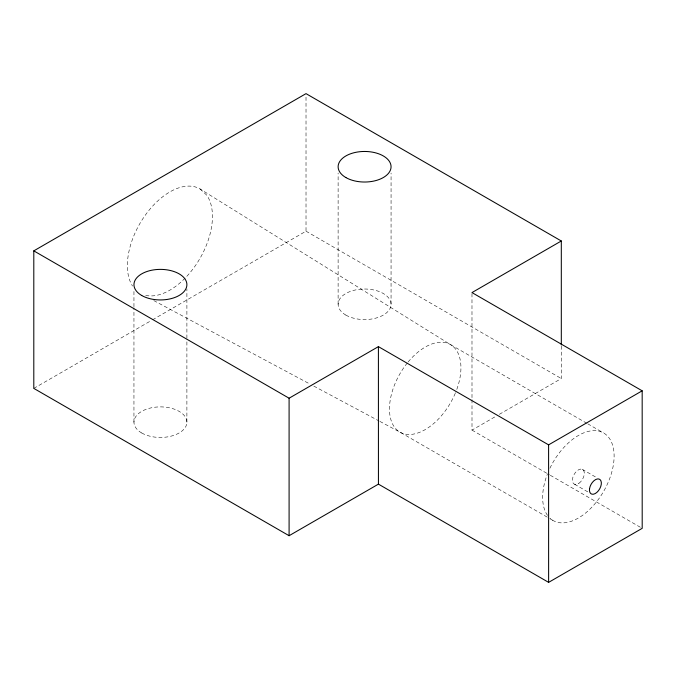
<?xml version="1.0" encoding="UTF-8"?>
<svg xmlns="http://www.w3.org/2000/svg" width="676" height="676" viewBox="0 0 676 676"><rect width="100%" height="100%" fill="white"/><g stroke="black" fill="none" stroke-linecap="round" stroke-linejoin="round"><path stroke-width="0.51" stroke-dasharray="3.38 2.54" d="M133.949 422.17L133.949 307.757M133.949 306.71L133.949 290.967M186.889 422.17L186.897 339.242M186.897 338.194L186.897 288.855M152.556 319.807L306.017 231.184L306.017 95.738M338.118 304.293L338.118 173.048M391.058 304.293L391.066 173.039M499.344 414.32L561.308 378.543L561.308 345.985M33.8 388.387L151.644 320.339M472 399.66L472 430.105L495.694 416.424M153.79 300.583L310.081 384.112M313.799 386.097L378.923 420.903M379.853 421.401L400.319 432.336L548.937 518.112M306.017 231.184L561.308 378.543M586.852 423.311L450.089 344.371L199.986 188.908A60.164 34.73 -60 0 0 144.453 216.362A60.164 34.73 -60 0 0 132.538 286.049M587.765 423.835L603.262 432.784M582.171 469.271L596.502 477.535M574.592 484.253L588.027 492.01M472 430.105L549.368 474.755M550.272 475.279L642.2 528.328M549.85 518.636L553.492 520.74M199.986 188.908L206.746 195.178A60.164 34.73 -60 0 1 185.841 277.363M471.983 293.637L472 398.612M185.148 278.081A60.164 34.73 -60 0 1 145.526 295.344M408.135 361.956A50.539 29.169 -60 0 1 451.103 344.971A50.539 29.169 -60 0 1 455.683 392.291M455.294 393.221A50.539 29.169 -60 0 1 399.305 431.736A50.539 29.169 -60 0 1 407.51 362.725M549.926 468.223A50.539 29.169 -60 0 1 602.367 432.327A50.539 29.169 -60 0 1 602.696 492.956A50.539 29.169 -60 0 1 550.196 518.399M547.526 515.391A50.539 29.169 -60 0 1 547.535 473.758M345.875 315.1A26.474 15.286 0 0 0 390.153 308.248A26.474 15.286 0 0 0 357.731 289.531A26.474 15.286 0 0 0 345.875 315.1M141.706 432.978A26.474 15.286 0 0 0 185.993 426.125A26.474 15.286 0 0 0 153.562 407.408A26.474 15.286 0 0 0 141.706 432.978M578.943 483.281A8.425 4.859 -60 0 0 583.227 469.972A8.425 4.859 -60 0 0 572.961 477.036A8.425 4.859 -60 0 0 578.943 483.281"/><path stroke-width="1.01" d="M289.091 535.713L289.091 398.215L378.408 346.627L548.599 444.859L548.625 582.366L642.2 528.328L642.175 390.812L471.983 292.581L561.308 240.986L306.017 93.634L33.8 250.864L33.8 388.387L289.091 535.713L378.433 484.134L548.625 582.366M561.308 344.937L561.308 240.986M548.599 444.859L642.175 390.812M33.8 250.864L289.091 398.215M378.408 346.627L378.433 484.134M589.523 488.832L589.472 490.658A8.425 4.859 -60 0 0 595.184 493.581A8.425 4.859 -60 0 0 601.268 484.329L601.327 482.503A8.425 4.859 -60 0 0 595.607 479.588A8.425 4.859 -60 0 0 589.523 488.832M345.875 177.551A26.474 15.286 0 0 0 390.162 170.698A26.474 15.286 0 0 0 357.739 151.982A26.474 15.286 0 0 0 345.875 177.551M141.706 295.471A26.474 15.286 0 0 0 185.993 288.618A26.474 15.286 0 0 0 153.57 269.901A26.474 15.286 0 0 0 141.706 295.471"/></g></svg>
